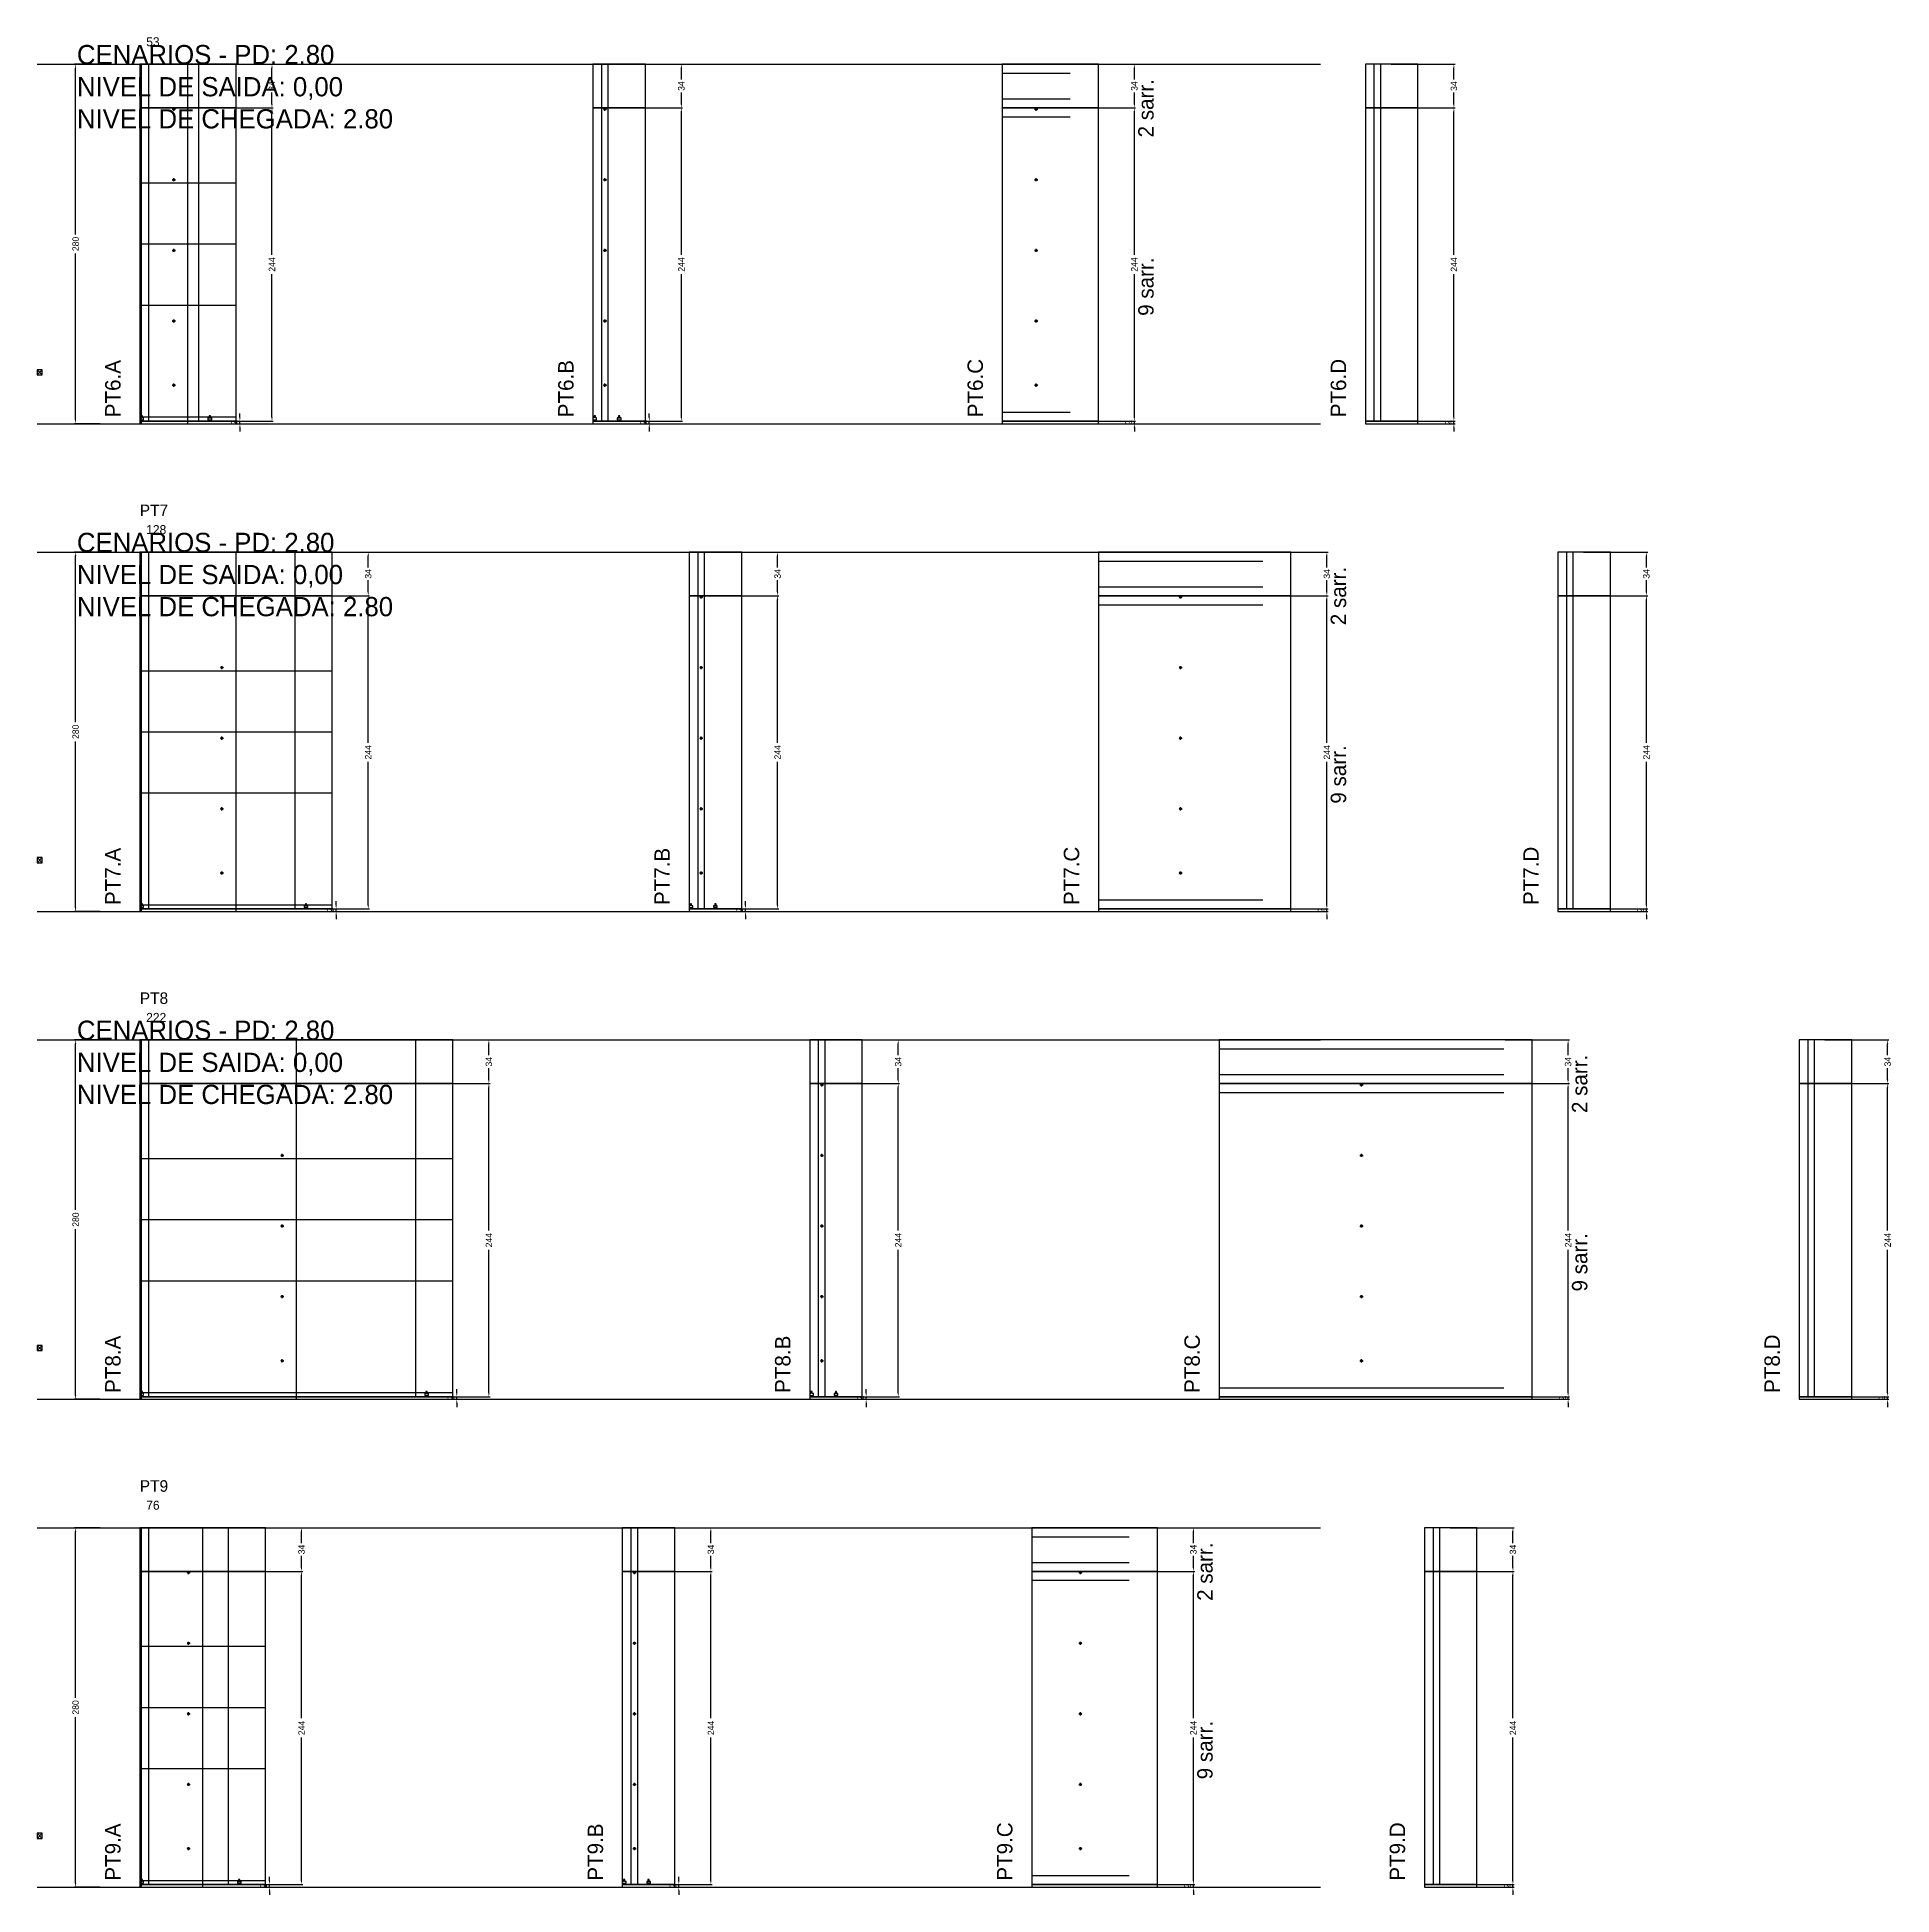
# Model space of a CAD drawing. Header units: centimetres. Extents: x -8500 to 4118, y -39526 to 295.
# Drawn here: x -7000 to -5555, y -39526 to -38079 of the extents above; entities that cross this region are included whole.
import ezdxf

# ---------------------------------------------------------------- set-up
doc = ezdxf.new("R2010")
doc.units = ezdxf.units.CM
doc.linetypes.add('DASHED', pattern=[2, -2])
for name, color, linetype in [('CHAPA', 140, 'Continuous'), ('COTA', 241, 'Continuous'), ('COTAS FURACAO', 16, 'Continuous'), ('Madeira', 30, 'Continuous'), ('MEIO_PONT', 160, 'Continuous'), ('NOMENCLATURA', 7, 'Continuous'), ('Nível', 160, 'Continuous'), ('Painéis', 200, 'Continuous'), ('Perfil Metálico', 150, 'Continuous'), ('SARR_2.2x7', 40, 'Continuous'), ('SARRAFO DE PRESSAO', 200, 'Continuous'), ('texto', 7, 'Continuous'), ('TEXTO_GERAL', 7, 'Continuous')]:
    doc.layers.add(name, color=color, linetype=linetype)
doc.dimstyles.new('PAINEL-NOVA', dxfattribs={"dimtxt": 5, "dimasz": 3, "dimexe": 1, "dimexo": 1, "dimgap": 1, "dimtad": 1, "dimcen": 2.5, "dimazin": 3, "dimtfac": 1, "dimtmove": 0, "dimatfit": 3})

# ---------------------------------------------------------------- blocks, each defined once
blk = doc.blocks.new('_CLOSEDFILLED')
at = {"color": 0, "linetype": 'BYBLOCK'}
blk.add_solid([(-1, 0.16), (0, 0), (-1, -0.16)], dxfattribs=at)
blk = doc.blocks.new('*D2601')
for p, q in [((-6951, -38100), (-6971, -38100)), ((-6970, -38232.5), (-6970, -38103)), ((-6970, -38377), (-6970, -38247.5)), ((-6951, -38380), (-6971, -38380))]:
    blk.add_line(p, q)
at = {"layer": 'Defpoints'}
for p in [(-6950, -38100), (-6970, -38380), (-6950, -38380)]:
    blk.add_point(p, dxfattribs=at)
at = {"layer": 'COTA', "xscale": 3, "yscale": 3}
for p, rotation in [((-6970, -38100), 90), ((-6970, -38380), 270)]:
    blk.add_blockref('_CLOSEDFILLED', p, dxfattribs=dict(at, rotation=rotation))
at = {"layer": 'COTA', "insert": (-6970, -38240), "char_height": 5, "attachment_point": 5, "rotation": 90}
blk.add_mtext('280', dxfattribs=at)
blk = doc.blocks.new('MULDURA')
at = {"layer": 'Paineis'}
for p, q in [((0, 0), (4, 4)), ((4, 0), (0, 4))]:
    blk.add_line(p, q, dxfattribs=at)
blk.add_lwpolyline([(0, 0), (4, 0), (4, 4), (0, 4)], close=True, dxfattribs=at)
blk = doc.blocks.new('*D2603')
for p, q in [((-6866, -38134), (-6816, -38134)), ((-6817, -38248.5), (-6817, -38137)), ((-6817, -38375), (-6817, -38263.5)), ((-6866, -38378), (-6816, -38378))]:
    blk.add_line(p, q)
at = {"layer": 'Defpoints'}
for p in [(-6867, -38134), (-6867, -38378), (-6817, -38378)]:
    blk.add_point(p, dxfattribs=at)
at = {"layer": 'COTA', "xscale": 3, "yscale": 3}
for p, rotation in [((-6817, -38134), 90), ((-6817, -38378), 270)]:
    blk.add_blockref('_CLOSEDFILLED', p, dxfattribs=dict(at, rotation=rotation))
at = {"layer": 'COTA', "insert": (-6817, -38256), "char_height": 5, "attachment_point": 5, "rotation": 90}
blk.add_mtext('244', dxfattribs=at)
blk = doc.blocks.new('*D2604')
for p, q in [((-6866, -38100), (-6816, -38100)), ((-6817, -38112), (-6817, -38103)), ((-6817, -38131), (-6817, -38122)), ((-6866, -38134), (-6816, -38134))]:
    blk.add_line(p, q)
at = {"layer": 'Defpoints'}
for p in [(-6867, -38100), (-6867, -38134), (-6817, -38134)]:
    blk.add_point(p, dxfattribs=at)
at = {"layer": 'COTA', "xscale": 3, "yscale": 3}
for p, rotation in [((-6817, -38100), 90), ((-6817, -38134), 270)]:
    blk.add_blockref('_CLOSEDFILLED', p, dxfattribs=dict(at, rotation=rotation))
at = {"layer": 'COTA', "insert": (-6817, -38117), "char_height": 5, "attachment_point": 5, "rotation": 90}
blk.add_mtext('34', dxfattribs=at)
blk = doc.blocks.new('SLIPTEE')
at = {"layer": 'Paineis'}
blk.add_lwpolyline([(0, 0), (3, 0), (3, 1.5), (2, 1.5), (2, 3), (1, 3), (1, 1.5), (0, 1.5)], close=True, dxfattribs=at)
blk = doc.blocks.new('SLIPTDD')
at = {"layer": 'Paineis'}
blk.add_line((0, 1.5), (3, 1.5), dxfattribs=at)
blk.add_lwpolyline([(0, 0), (3, 0), (3, 1.5), (2, 1.5), (2, 3), (1, 3), (1, 1.5), (0, 1.5)], close=True, dxfattribs=at)
blk = doc.blocks.new('furacao')
at = {"layer": 'COTAS FURACAO'}
for p, q in [((-1.2, 0), (1.2, 0)), ((0, -1.2), (0, 1.2))]:
    blk.add_line(p, q, dxfattribs=at)
blk.add_circle((0, 0), 0.8, dxfattribs=at)
blk = doc.blocks.new('*D2606')
for p, q in [((-6547, -38134), (-6497, -38134)), ((-6498, -38248.5), (-6498, -38137)), ((-6498, -38375), (-6498, -38263.5)), ((-6547, -38378), (-6497, -38378))]:
    blk.add_line(p, q)
at = {"layer": 'Defpoints'}
for p in [(-6548, -38134), (-6548, -38378), (-6498, -38378)]:
    blk.add_point(p, dxfattribs=at)
at = {"layer": 'COTA', "xscale": 3, "yscale": 3}
for p, rotation in [((-6498, -38134), 90), ((-6498, -38378), 270)]:
    blk.add_blockref('_CLOSEDFILLED', p, dxfattribs=dict(at, rotation=rotation))
at = {"layer": 'COTA', "insert": (-6498, -38256), "char_height": 5, "attachment_point": 5, "rotation": 90}
blk.add_mtext('244', dxfattribs=at)
blk = doc.blocks.new('*D2607')
for p, q in [((-6547, -38100), (-6497, -38100)), ((-6498, -38112), (-6498, -38103)), ((-6498, -38131), (-6498, -38122)), ((-6547, -38134), (-6497, -38134))]:
    blk.add_line(p, q)
at = {"layer": 'Defpoints'}
for p in [(-6548, -38100), (-6548, -38134), (-6498, -38134)]:
    blk.add_point(p, dxfattribs=at)
at = {"layer": 'COTA', "xscale": 3, "yscale": 3}
for p, rotation in [((-6498, -38100), 90), ((-6498, -38134), 270)]:
    blk.add_blockref('_CLOSEDFILLED', p, dxfattribs=dict(at, rotation=rotation))
at = {"layer": 'COTA', "insert": (-6498, -38117), "char_height": 5, "attachment_point": 5, "rotation": 90}
blk.add_mtext('34', dxfattribs=at)
blk = doc.blocks.new('*D2609')
for p, q in [((-6194, -38134), (-6144, -38134)), ((-6145, -38248.5), (-6145, -38137)), ((-6145, -38375), (-6145, -38263.5)), ((-6194, -38378), (-6144, -38378))]:
    blk.add_line(p, q)
at = {"layer": 'Defpoints'}
for p in [(-6195, -38134), (-6195, -38378), (-6145, -38378)]:
    blk.add_point(p, dxfattribs=at)
at = {"layer": 'COTA', "xscale": 3, "yscale": 3}
for p, rotation in [((-6145, -38134), 90), ((-6145, -38378), 270)]:
    blk.add_blockref('_CLOSEDFILLED', p, dxfattribs=dict(at, rotation=rotation))
at = {"layer": 'COTA', "insert": (-6145, -38256), "char_height": 5, "attachment_point": 5, "rotation": 90}
blk.add_mtext('244', dxfattribs=at)
blk = doc.blocks.new('*D2610')
for p, q in [((-6194, -38100), (-6144, -38100)), ((-6145, -38112), (-6145, -38103)), ((-6145, -38131), (-6145, -38122)), ((-6194, -38134), (-6144, -38134))]:
    blk.add_line(p, q)
at = {"layer": 'Defpoints'}
for p in [(-6195, -38100), (-6195, -38134), (-6145, -38134)]:
    blk.add_point(p, dxfattribs=at)
at = {"layer": 'COTA', "xscale": 3, "yscale": 3}
for p, rotation in [((-6145, -38100), 90), ((-6145, -38134), 270)]:
    blk.add_blockref('_CLOSEDFILLED', p, dxfattribs=dict(at, rotation=rotation))
at = {"layer": 'COTA', "insert": (-6145, -38117), "char_height": 5, "attachment_point": 5, "rotation": 90}
blk.add_mtext('34', dxfattribs=at)
blk = doc.blocks.new('*D2612')
for p, q in [((-5945, -38134), (-5895, -38134)), ((-5896, -38248.5), (-5896, -38137)), ((-5896, -38375), (-5896, -38263.5)), ((-5945, -38378), (-5895, -38378))]:
    blk.add_line(p, q)
at = {"layer": 'Defpoints'}
for p in [(-5946, -38134), (-5946, -38378), (-5896, -38378)]:
    blk.add_point(p, dxfattribs=at)
at = {"layer": 'COTA', "xscale": 3, "yscale": 3}
for p, rotation in [((-5896, -38134), 90), ((-5896, -38378), 270)]:
    blk.add_blockref('_CLOSEDFILLED', p, dxfattribs=dict(at, rotation=rotation))
at = {"layer": 'COTA', "insert": (-5896, -38256), "char_height": 5, "attachment_point": 5, "rotation": 90}
blk.add_mtext('244', dxfattribs=at)
blk = doc.blocks.new('*D2613')
for p, q in [((-5945, -38100), (-5895, -38100)), ((-5896, -38112), (-5896, -38103)), ((-5896, -38131), (-5896, -38122)), ((-5945, -38134), (-5895, -38134))]:
    blk.add_line(p, q)
at = {"layer": 'Defpoints'}
for p in [(-5946, -38100), (-5946, -38134), (-5896, -38134)]:
    blk.add_point(p, dxfattribs=at)
at = {"layer": 'COTA', "xscale": 3, "yscale": 3}
for p, rotation in [((-5896, -38100), 90), ((-5896, -38134), 270)]:
    blk.add_blockref('_CLOSEDFILLED', p, dxfattribs=dict(at, rotation=rotation))
at = {"layer": 'COTA', "insert": (-5896, -38117), "char_height": 5, "attachment_point": 5, "rotation": 90}
blk.add_mtext('34', dxfattribs=at)
blk = doc.blocks.new('*D2627')
for p, q in [((-6951, -38480), (-6971, -38480)), ((-6970, -38612.5), (-6970, -38483)), ((-6970, -38757), (-6970, -38627.5)), ((-6951, -38760), (-6971, -38760))]:
    blk.add_line(p, q)
at = {"layer": 'Defpoints'}
for p in [(-6950, -38480), (-6970, -38760), (-6950, -38760)]:
    blk.add_point(p, dxfattribs=at)
at = {"layer": 'COTA', "xscale": 3, "yscale": 3}
for p, rotation in [((-6970, -38480), 90), ((-6970, -38760), 270)]:
    blk.add_blockref('_CLOSEDFILLED', p, dxfattribs=dict(at, rotation=rotation))
at = {"layer": 'COTA', "insert": (-6970, -38620), "char_height": 5, "attachment_point": 5, "rotation": 90}
blk.add_mtext('280', dxfattribs=at)
blk = doc.blocks.new('*D2629')
for p, q in [((-6791, -38514), (-6741, -38514)), ((-6742, -38628.5), (-6742, -38517)), ((-6742, -38755), (-6742, -38643.5)), ((-6791, -38758), (-6741, -38758))]:
    blk.add_line(p, q)
at = {"layer": 'Defpoints'}
for p in [(-6792, -38514), (-6792, -38758), (-6742, -38758)]:
    blk.add_point(p, dxfattribs=at)
at = {"layer": 'COTA', "xscale": 3, "yscale": 3}
for p, rotation in [((-6742, -38514), 90), ((-6742, -38758), 270)]:
    blk.add_blockref('_CLOSEDFILLED', p, dxfattribs=dict(at, rotation=rotation))
at = {"layer": 'COTA', "insert": (-6742, -38636), "char_height": 5, "attachment_point": 5, "rotation": 90}
blk.add_mtext('244', dxfattribs=at)
blk = doc.blocks.new('*D2630')
for p, q in [((-6791, -38480), (-6741, -38480)), ((-6742, -38492), (-6742, -38483)), ((-6742, -38511), (-6742, -38502)), ((-6791, -38514), (-6741, -38514))]:
    blk.add_line(p, q)
at = {"layer": 'Defpoints'}
for p in [(-6792, -38480), (-6792, -38514), (-6742, -38514)]:
    blk.add_point(p, dxfattribs=at)
at = {"layer": 'COTA', "xscale": 3, "yscale": 3}
for p, rotation in [((-6742, -38480), 90), ((-6742, -38514), 270)]:
    blk.add_blockref('_CLOSEDFILLED', p, dxfattribs=dict(at, rotation=rotation))
at = {"layer": 'COTA', "insert": (-6742, -38497), "char_height": 5, "attachment_point": 5, "rotation": 90}
blk.add_mtext('34', dxfattribs=at)
blk = doc.blocks.new('*D2632')
for p, q in [((-6472, -38514), (-6422, -38514)), ((-6423, -38628.5), (-6423, -38517)), ((-6423, -38755), (-6423, -38643.5)), ((-6472, -38758), (-6422, -38758))]:
    blk.add_line(p, q)
at = {"layer": 'Defpoints'}
for p in [(-6473, -38514), (-6473, -38758), (-6423, -38758)]:
    blk.add_point(p, dxfattribs=at)
at = {"layer": 'COTA', "xscale": 3, "yscale": 3}
for p, rotation in [((-6423, -38514), 90), ((-6423, -38758), 270)]:
    blk.add_blockref('_CLOSEDFILLED', p, dxfattribs=dict(at, rotation=rotation))
at = {"layer": 'COTA', "insert": (-6423, -38636), "char_height": 5, "attachment_point": 5, "rotation": 90}
blk.add_mtext('244', dxfattribs=at)
blk = doc.blocks.new('*D2633')
for p, q in [((-6472, -38480), (-6422, -38480)), ((-6423, -38492), (-6423, -38483)), ((-6423, -38511), (-6423, -38502)), ((-6472, -38514), (-6422, -38514))]:
    blk.add_line(p, q)
at = {"layer": 'Defpoints'}
for p in [(-6473, -38480), (-6473, -38514), (-6423, -38514)]:
    blk.add_point(p, dxfattribs=at)
at = {"layer": 'COTA', "xscale": 3, "yscale": 3}
for p, rotation in [((-6423, -38480), 90), ((-6423, -38514), 270)]:
    blk.add_blockref('_CLOSEDFILLED', p, dxfattribs=dict(at, rotation=rotation))
at = {"layer": 'COTA', "insert": (-6423, -38497), "char_height": 5, "attachment_point": 5, "rotation": 90}
blk.add_mtext('34', dxfattribs=at)
blk = doc.blocks.new('*D2635')
for p, q in [((-6044, -38514), (-5994, -38514)), ((-5995, -38628.5), (-5995, -38517)), ((-5995, -38755), (-5995, -38643.5)), ((-6044, -38758), (-5994, -38758))]:
    blk.add_line(p, q)
at = {"layer": 'Defpoints'}
for p in [(-6045, -38514), (-6045, -38758), (-5995, -38758)]:
    blk.add_point(p, dxfattribs=at)
at = {"layer": 'COTA', "xscale": 3, "yscale": 3}
for p, rotation in [((-5995, -38514), 90), ((-5995, -38758), 270)]:
    blk.add_blockref('_CLOSEDFILLED', p, dxfattribs=dict(at, rotation=rotation))
at = {"layer": 'COTA', "insert": (-5995, -38636), "char_height": 5, "attachment_point": 5, "rotation": 90}
blk.add_mtext('244', dxfattribs=at)
blk = doc.blocks.new('*D2636')
for p, q in [((-6044, -38480), (-5994, -38480)), ((-5995, -38492), (-5995, -38483)), ((-5995, -38511), (-5995, -38502)), ((-6044, -38514), (-5994, -38514))]:
    blk.add_line(p, q)
at = {"layer": 'Defpoints'}
for p in [(-6045, -38480), (-6045, -38514), (-5995, -38514)]:
    blk.add_point(p, dxfattribs=at)
at = {"layer": 'COTA', "xscale": 3, "yscale": 3}
for p, rotation in [((-5995, -38480), 90), ((-5995, -38514), 270)]:
    blk.add_blockref('_CLOSEDFILLED', p, dxfattribs=dict(at, rotation=rotation))
at = {"layer": 'COTA', "insert": (-5995, -38497), "char_height": 5, "attachment_point": 5, "rotation": 90}
blk.add_mtext('34', dxfattribs=at)
blk = doc.blocks.new('*D2638')
for p, q in [((-5795, -38514), (-5745, -38514)), ((-5746, -38628.5), (-5746, -38517)), ((-5746, -38755), (-5746, -38643.5)), ((-5795, -38758), (-5745, -38758))]:
    blk.add_line(p, q)
at = {"layer": 'Defpoints'}
for p in [(-5796, -38514), (-5796, -38758), (-5746, -38758)]:
    blk.add_point(p, dxfattribs=at)
at = {"layer": 'COTA', "xscale": 3, "yscale": 3}
for p, rotation in [((-5746, -38514), 90), ((-5746, -38758), 270)]:
    blk.add_blockref('_CLOSEDFILLED', p, dxfattribs=dict(at, rotation=rotation))
at = {"layer": 'COTA', "insert": (-5746, -38636), "char_height": 5, "attachment_point": 5, "rotation": 90}
blk.add_mtext('244', dxfattribs=at)
blk = doc.blocks.new('*D2639')
for p, q in [((-5795, -38480), (-5745, -38480)), ((-5746, -38492), (-5746, -38483)), ((-5746, -38511), (-5746, -38502)), ((-5795, -38514), (-5745, -38514))]:
    blk.add_line(p, q)
at = {"layer": 'Defpoints'}
for p in [(-5796, -38480), (-5796, -38514), (-5746, -38514)]:
    blk.add_point(p, dxfattribs=at)
at = {"layer": 'COTA', "xscale": 3, "yscale": 3}
for p, rotation in [((-5746, -38480), 90), ((-5746, -38514), 270)]:
    blk.add_blockref('_CLOSEDFILLED', p, dxfattribs=dict(at, rotation=rotation))
at = {"layer": 'COTA', "insert": (-5746, -38497), "char_height": 5, "attachment_point": 5, "rotation": 90}
blk.add_mtext('34', dxfattribs=at)
blk = doc.blocks.new('*D2653')
for p, q in [((-6951, -38860), (-6971, -38860)), ((-6970, -38992.5), (-6970, -38863)), ((-6970, -39137), (-6970, -39007.5)), ((-6951, -39140), (-6971, -39140))]:
    blk.add_line(p, q)
at = {"layer": 'Defpoints'}
for p in [(-6950, -38860), (-6970, -39140), (-6950, -39140)]:
    blk.add_point(p, dxfattribs=at)
at = {"layer": 'COTA', "xscale": 3, "yscale": 3}
for p, rotation in [((-6970, -38860), 90), ((-6970, -39140), 270)]:
    blk.add_blockref('_CLOSEDFILLED', p, dxfattribs=dict(at, rotation=rotation))
at = {"layer": 'COTA', "insert": (-6970, -39000), "char_height": 5, "attachment_point": 5, "rotation": 90}
blk.add_mtext('280', dxfattribs=at)
blk = doc.blocks.new('*D2655')
for p, q in [((-6697, -38894), (-6647, -38894)), ((-6648, -39008.5), (-6648, -38897)), ((-6648, -39135), (-6648, -39023.5)), ((-6697, -39138), (-6647, -39138))]:
    blk.add_line(p, q)
at = {"layer": 'Defpoints'}
for p in [(-6698, -38894), (-6698, -39138), (-6648, -39138)]:
    blk.add_point(p, dxfattribs=at)
at = {"layer": 'COTA', "xscale": 3, "yscale": 3}
for p, rotation in [((-6648, -38894), 90), ((-6648, -39138), 270)]:
    blk.add_blockref('_CLOSEDFILLED', p, dxfattribs=dict(at, rotation=rotation))
at = {"layer": 'COTA', "insert": (-6648, -39016), "char_height": 5, "attachment_point": 5, "rotation": 90}
blk.add_mtext('244', dxfattribs=at)
blk = doc.blocks.new('*D2656')
for p, q in [((-6697, -38860), (-6647, -38860)), ((-6648, -38872), (-6648, -38863)), ((-6648, -38891), (-6648, -38882)), ((-6697, -38894), (-6647, -38894))]:
    blk.add_line(p, q)
at = {"layer": 'Defpoints'}
for p in [(-6698, -38860), (-6698, -38894), (-6648, -38894)]:
    blk.add_point(p, dxfattribs=at)
at = {"layer": 'COTA', "xscale": 3, "yscale": 3}
for p, rotation in [((-6648, -38860), 90), ((-6648, -38894), 270)]:
    blk.add_blockref('_CLOSEDFILLED', p, dxfattribs=dict(at, rotation=rotation))
at = {"layer": 'COTA', "insert": (-6648, -38877), "char_height": 5, "attachment_point": 5, "rotation": 90}
blk.add_mtext('34', dxfattribs=at)
blk = doc.blocks.new('*D2658')
for p, q in [((-6378, -38894), (-6328, -38894)), ((-6329, -39008.5), (-6329, -38897)), ((-6329, -39135), (-6329, -39023.5)), ((-6378, -39138), (-6328, -39138))]:
    blk.add_line(p, q)
at = {"layer": 'Defpoints'}
for p in [(-6379, -38894), (-6379, -39138), (-6329, -39138)]:
    blk.add_point(p, dxfattribs=at)
at = {"layer": 'COTA', "xscale": 3, "yscale": 3}
for p, rotation in [((-6329, -38894), 90), ((-6329, -39138), 270)]:
    blk.add_blockref('_CLOSEDFILLED', p, dxfattribs=dict(at, rotation=rotation))
at = {"layer": 'COTA', "insert": (-6329, -39016), "char_height": 5, "attachment_point": 5, "rotation": 90}
blk.add_mtext('244', dxfattribs=at)
blk = doc.blocks.new('*D2659')
for p, q in [((-6378, -38860), (-6328, -38860)), ((-6329, -38872), (-6329, -38863)), ((-6329, -38891), (-6329, -38882)), ((-6378, -38894), (-6328, -38894))]:
    blk.add_line(p, q)
at = {"layer": 'Defpoints'}
for p in [(-6379, -38860), (-6379, -38894), (-6329, -38894)]:
    blk.add_point(p, dxfattribs=at)
at = {"layer": 'COTA', "xscale": 3, "yscale": 3}
for p, rotation in [((-6329, -38860), 90), ((-6329, -38894), 270)]:
    blk.add_blockref('_CLOSEDFILLED', p, dxfattribs=dict(at, rotation=rotation))
at = {"layer": 'COTA', "insert": (-6329, -38877), "char_height": 5, "attachment_point": 5, "rotation": 90}
blk.add_mtext('34', dxfattribs=at)
blk = doc.blocks.new('*D2661')
for p, q in [((-5856, -38894), (-5806, -38894)), ((-5807, -39008.5), (-5807, -38897)), ((-5807, -39135), (-5807, -39023.5)), ((-5856, -39138), (-5806, -39138))]:
    blk.add_line(p, q)
at = {"layer": 'Defpoints'}
for p in [(-5857, -38894), (-5857, -39138), (-5807, -39138)]:
    blk.add_point(p, dxfattribs=at)
at = {"layer": 'COTA', "xscale": 3, "yscale": 3}
for p, rotation in [((-5807, -38894), 90), ((-5807, -39138), 270)]:
    blk.add_blockref('_CLOSEDFILLED', p, dxfattribs=dict(at, rotation=rotation))
at = {"layer": 'COTA', "insert": (-5807, -39016), "char_height": 5, "attachment_point": 5, "rotation": 90}
blk.add_mtext('244', dxfattribs=at)
blk = doc.blocks.new('*D2662')
for p, q in [((-5856, -38860), (-5806, -38860)), ((-5807, -38872), (-5807, -38863)), ((-5807, -38891), (-5807, -38882)), ((-5856, -38894), (-5806, -38894))]:
    blk.add_line(p, q)
at = {"layer": 'Defpoints'}
for p in [(-5857, -38860), (-5857, -38894), (-5807, -38894)]:
    blk.add_point(p, dxfattribs=at)
at = {"layer": 'COTA', "xscale": 3, "yscale": 3}
for p, rotation in [((-5807, -38860), 90), ((-5807, -38894), 270)]:
    blk.add_blockref('_CLOSEDFILLED', p, dxfattribs=dict(at, rotation=rotation))
at = {"layer": 'COTA', "insert": (-5807, -38877), "char_height": 5, "attachment_point": 5, "rotation": 90}
blk.add_mtext('34', dxfattribs=at)
blk = doc.blocks.new('*D2664')
for p, q in [((-5607, -38894), (-5557, -38894)), ((-5558, -39008.5), (-5558, -38897)), ((-5558, -39135), (-5558, -39023.5)), ((-5607, -39138), (-5557, -39138))]:
    blk.add_line(p, q)
at = {"layer": 'Defpoints'}
for p in [(-5608, -38894), (-5608, -39138), (-5558, -39138)]:
    blk.add_point(p, dxfattribs=at)
at = {"layer": 'COTA', "xscale": 3, "yscale": 3}
for p, rotation in [((-5558, -38894), 90), ((-5558, -39138), 270)]:
    blk.add_blockref('_CLOSEDFILLED', p, dxfattribs=dict(at, rotation=rotation))
at = {"layer": 'COTA', "insert": (-5558, -39016), "char_height": 5, "attachment_point": 5, "rotation": 90}
blk.add_mtext('244', dxfattribs=at)
blk = doc.blocks.new('*D2665')
for p, q in [((-5607, -38860), (-5557, -38860)), ((-5558, -38872), (-5558, -38863)), ((-5558, -38891), (-5558, -38882)), ((-5607, -38894), (-5557, -38894))]:
    blk.add_line(p, q)
at = {"layer": 'Defpoints'}
for p in [(-5608, -38860), (-5608, -38894), (-5558, -38894)]:
    blk.add_point(p, dxfattribs=at)
at = {"layer": 'COTA', "xscale": 3, "yscale": 3}
for p, rotation in [((-5558, -38860), 90), ((-5558, -38894), 270)]:
    blk.add_blockref('_CLOSEDFILLED', p, dxfattribs=dict(at, rotation=rotation))
at = {"layer": 'COTA', "insert": (-5558, -38877), "char_height": 5, "attachment_point": 5, "rotation": 90}
blk.add_mtext('34', dxfattribs=at)
blk = doc.blocks.new('*D2679')
for p, q in [((-6951, -39240), (-6971, -39240)), ((-6970, -39372.5), (-6970, -39243)), ((-6970, -39517), (-6970, -39387.5)), ((-6951, -39520), (-6971, -39520))]:
    blk.add_line(p, q)
at = {"layer": 'Defpoints'}
for p in [(-6950, -39240), (-6970, -39520), (-6950, -39520)]:
    blk.add_point(p, dxfattribs=at)
at = {"layer": 'COTA', "xscale": 3, "yscale": 3}
for p, rotation in [((-6970, -39240), 90), ((-6970, -39520), 270)]:
    blk.add_blockref('_CLOSEDFILLED', p, dxfattribs=dict(at, rotation=rotation))
at = {"layer": 'COTA', "insert": (-6970, -39380), "char_height": 5, "attachment_point": 5, "rotation": 90}
blk.add_mtext('280', dxfattribs=at)
blk = doc.blocks.new('*D2681')
for p, q in [((-6843, -39274), (-6793, -39274)), ((-6794, -39388.5), (-6794, -39277)), ((-6794, -39515), (-6794, -39403.5)), ((-6843, -39518), (-6793, -39518))]:
    blk.add_line(p, q)
at = {"layer": 'Defpoints'}
for p in [(-6844, -39274), (-6844, -39518), (-6794, -39518)]:
    blk.add_point(p, dxfattribs=at)
at = {"layer": 'COTA', "xscale": 3, "yscale": 3}
for p, rotation in [((-6794, -39274), 90), ((-6794, -39518), 270)]:
    blk.add_blockref('_CLOSEDFILLED', p, dxfattribs=dict(at, rotation=rotation))
at = {"layer": 'COTA', "insert": (-6794, -39396), "char_height": 5, "attachment_point": 5, "rotation": 90}
blk.add_mtext('244', dxfattribs=at)
blk = doc.blocks.new('*D2682')
for p, q in [((-6843, -39240), (-6793, -39240)), ((-6794, -39252), (-6794, -39243)), ((-6843, -39274), (-6793, -39274)), ((-6794, -39271), (-6794, -39262))]:
    blk.add_line(p, q)
at = {"layer": 'Defpoints'}
for p in [(-6844, -39240), (-6844, -39274), (-6794, -39274)]:
    blk.add_point(p, dxfattribs=at)
at = {"layer": 'COTA', "xscale": 3, "yscale": 3}
for p, rotation in [((-6794, -39240), 90), ((-6794, -39274), 270)]:
    blk.add_blockref('_CLOSEDFILLED', p, dxfattribs=dict(at, rotation=rotation))
at = {"layer": 'COTA', "insert": (-6794, -39257), "char_height": 5, "attachment_point": 5, "rotation": 90}
blk.add_mtext('34', dxfattribs=at)
blk = doc.blocks.new('*D2684')
for p, q in [((-6524, -39274), (-6474, -39274)), ((-6475, -39388.5), (-6475, -39277)), ((-6475, -39515), (-6475, -39403.5)), ((-6524, -39518), (-6474, -39518))]:
    blk.add_line(p, q)
at = {"layer": 'Defpoints'}
for p in [(-6525, -39274), (-6525, -39518), (-6475, -39518)]:
    blk.add_point(p, dxfattribs=at)
at = {"layer": 'COTA', "xscale": 3, "yscale": 3}
for p, rotation in [((-6475, -39274), 90), ((-6475, -39518), 270)]:
    blk.add_blockref('_CLOSEDFILLED', p, dxfattribs=dict(at, rotation=rotation))
at = {"layer": 'COTA', "insert": (-6475, -39396), "char_height": 5, "attachment_point": 5, "rotation": 90}
blk.add_mtext('244', dxfattribs=at)
blk = doc.blocks.new('*D2685')
for p, q in [((-6524, -39240), (-6474, -39240)), ((-6475, -39252), (-6475, -39243)), ((-6524, -39274), (-6474, -39274)), ((-6475, -39271), (-6475, -39262))]:
    blk.add_line(p, q)
at = {"layer": 'Defpoints'}
for p in [(-6525, -39240), (-6525, -39274), (-6475, -39274)]:
    blk.add_point(p, dxfattribs=at)
at = {"layer": 'COTA', "xscale": 3, "yscale": 3}
for p, rotation in [((-6475, -39240), 90), ((-6475, -39274), 270)]:
    blk.add_blockref('_CLOSEDFILLED', p, dxfattribs=dict(at, rotation=rotation))
at = {"layer": 'COTA', "insert": (-6475, -39257), "char_height": 5, "attachment_point": 5, "rotation": 90}
blk.add_mtext('34', dxfattribs=at)
blk = doc.blocks.new('*D2687')
for p, q in [((-6148, -39274), (-6098, -39274)), ((-6099, -39388.5), (-6099, -39277)), ((-6099, -39515), (-6099, -39403.5)), ((-6148, -39518), (-6098, -39518))]:
    blk.add_line(p, q)
at = {"layer": 'Defpoints'}
for p in [(-6149, -39274), (-6149, -39518), (-6099, -39518)]:
    blk.add_point(p, dxfattribs=at)
at = {"layer": 'COTA', "xscale": 3, "yscale": 3}
for p, rotation in [((-6099, -39274), 90), ((-6099, -39518), 270)]:
    blk.add_blockref('_CLOSEDFILLED', p, dxfattribs=dict(at, rotation=rotation))
at = {"layer": 'COTA', "insert": (-6099, -39396), "char_height": 5, "attachment_point": 5, "rotation": 90}
blk.add_mtext('244', dxfattribs=at)
blk = doc.blocks.new('*D2688')
for p, q in [((-6148, -39240), (-6098, -39240)), ((-6099, -39252), (-6099, -39243)), ((-6148, -39274), (-6098, -39274)), ((-6099, -39271), (-6099, -39262))]:
    blk.add_line(p, q)
at = {"layer": 'Defpoints'}
for p in [(-6149, -39240), (-6149, -39274), (-6099, -39274)]:
    blk.add_point(p, dxfattribs=at)
at = {"layer": 'COTA', "xscale": 3, "yscale": 3}
for p, rotation in [((-6099, -39240), 90), ((-6099, -39274), 270)]:
    blk.add_blockref('_CLOSEDFILLED', p, dxfattribs=dict(at, rotation=rotation))
at = {"layer": 'COTA', "insert": (-6099, -39257), "char_height": 5, "attachment_point": 5, "rotation": 90}
blk.add_mtext('34', dxfattribs=at)
blk = doc.blocks.new('*D2690')
for p, q in [((-5899, -39274), (-5849, -39274)), ((-5850, -39388.5), (-5850, -39277)), ((-5850, -39515), (-5850, -39403.5)), ((-5899, -39518), (-5849, -39518))]:
    blk.add_line(p, q)
at = {"layer": 'Defpoints'}
for p in [(-5900, -39274), (-5900, -39518), (-5850, -39518)]:
    blk.add_point(p, dxfattribs=at)
at = {"layer": 'COTA', "xscale": 3, "yscale": 3}
for p, rotation in [((-5850, -39274), 90), ((-5850, -39518), 270)]:
    blk.add_blockref('_CLOSEDFILLED', p, dxfattribs=dict(at, rotation=rotation))
at = {"layer": 'COTA', "insert": (-5850, -39396), "char_height": 5, "attachment_point": 5, "rotation": 90}
blk.add_mtext('244', dxfattribs=at)
blk = doc.blocks.new('*D2691')
for p, q in [((-5899, -39240), (-5849, -39240)), ((-5850, -39252), (-5850, -39243)), ((-5899, -39274), (-5849, -39274)), ((-5850, -39271), (-5850, -39262))]:
    blk.add_line(p, q)
at = {"layer": 'Defpoints'}
for p in [(-5900, -39240), (-5900, -39274), (-5850, -39274)]:
    blk.add_point(p, dxfattribs=at)
at = {"layer": 'COTA', "xscale": 3, "yscale": 3}
for p, rotation in [((-5850, -39240), 90), ((-5850, -39274), 270)]:
    blk.add_blockref('_CLOSEDFILLED', p, dxfattribs=dict(at, rotation=rotation))
at = {"layer": 'COTA', "insert": (-5850, -39257), "char_height": 5, "attachment_point": 5, "rotation": 90}
blk.add_mtext('34', dxfattribs=at)

msp = doc.modelspace()

# ---------------------------------------------------------------- linework, layer by layer
at = {"layer": 'CHAPA'}
for points in [[(-6920, -38380), (-6918.8, -38380), (-6918.8, -38100), (-6920, -38100)], [(-6920, -38760), (-6918.8, -38760), (-6918.8, -38480), (-6920, -38480)], [(-6920, -39140), (-6918.8, -39140), (-6918.8, -38860), (-6920, -38860)], [(-6920, -39520), (-6918.8, -39520), (-6918.8, -39240), (-6920, -39240)]]:
    msp.add_lwpolyline(points, close=True, dxfattribs=at)
at = {"layer": 'Madeira'}
for points in [[(-6920, -38192.4), (-6845, -38192.4)], [(-6920, -38287.6), (-6845, -38287.6)], [(-6920, -38572.4), (-6770, -38572.4)], [(-6920, -38667.6), (-6770, -38667.6)], [(-6920, -38952.4), (-6676, -38952.4)], [(-6920, -39047.6), (-6676, -39047.6)], [(-6920, -39332.4), (-6822, -39332.4)], [(-6920, -39427.6), (-6822, -39427.6)]]:
    msp.add_lwpolyline(points, dxfattribs=at)
at = {"layer": 'MEIO_PONT'}
for points in [[(-6920, -38240), (-6845, -38240)], [(-6920, -38620), (-6770, -38620)], [(-6920, -39000), (-6676, -39000)], [(-6920, -39380), (-6822, -39380)]]:
    msp.add_lwpolyline(points, dxfattribs=at)
at = {"layer": 'Nível', "linetype": 'DASHED'}
for points in [[(-7000, -38100), (-6000, -38100)], [(-7000, -38380), (-6000, -38380)], [(-7000, -38480), (-6000, -38480)], [(-7000, -38760), (-6000, -38760)], [(-7000, -38860), (-6000, -38860)], [(-7000, -39140), (-6000, -39140)], [(-7000, -39240), (-6000, -39240)], [(-7000, -39520), (-6000, -39520)]]:
    msp.add_lwpolyline(points, dxfattribs=at)
at = {"layer": 'Painéis'}
for points in [[(-6920, -38134), (-6845, -38134), (-6845, -38100), (-6920, -38100)], [(-6920, -38380), (-6845, -38380), (-6845, -38100), (-6920, -38100)], [(-6567, -38134), (-6526, -38134), (-6526, -38100), (-6567, -38100)], [(-6248, -38134), (-6173, -38134), (-6173, -38100), (-6248, -38100)], [(-5965, -38134), (-5924, -38134), (-5924, -38100), (-5965, -38100)], [(-6920, -38378), (-6845, -38378), (-6845, -38134), (-6920, -38134)], [(-6567, -38378), (-6526, -38378), (-6526, -38134), (-6567, -38134)], [(-6248, -38378), (-6173, -38378), (-6173, -38134), (-6248, -38134)], [(-5965, -38378), (-5924, -38378), (-5924, -38134), (-5965, -38134)], [(-6920, -38380), (-6845, -38380), (-6845, -38378), (-6920, -38378)], [(-6567, -38380), (-6526, -38380), (-6526, -38378), (-6567, -38378)], [(-6248, -38380), (-6173, -38380), (-6173, -38378), (-6248, -38378)], [(-5965, -38380), (-5924, -38380), (-5924, -38378), (-5965, -38378)], [(-6920, -38514), (-6770, -38514), (-6770, -38480), (-6920, -38480)], [(-6920, -38760), (-6770, -38760), (-6770, -38480), (-6920, -38480)], [(-6492, -38514), (-6451, -38514), (-6451, -38480), (-6492, -38480)], [(-6173, -38514), (-6023, -38514), (-6023, -38480), (-6173, -38480)], [(-5815, -38514), (-5774, -38514), (-5774, -38480), (-5815, -38480)], [(-6920, -38758), (-6770, -38758), (-6770, -38514), (-6920, -38514)], [(-6492, -38758), (-6451, -38758), (-6451, -38514), (-6492, -38514)], [(-6173, -38758), (-6023, -38758), (-6023, -38514), (-6173, -38514)], [(-5815, -38758), (-5774, -38758), (-5774, -38514), (-5815, -38514)], [(-6920, -38760), (-6770, -38760), (-6770, -38758), (-6920, -38758)], [(-6492, -38760), (-6451, -38760), (-6451, -38758), (-6492, -38758)], [(-6173, -38760), (-6023, -38760), (-6023, -38758), (-6173, -38758)], [(-5815, -38760), (-5774, -38760), (-5774, -38758), (-5815, -38758)], [(-6920, -38894), (-6676, -38894), (-6676, -38860), (-6920, -38860)], [(-6920, -39140), (-6676, -39140), (-6676, -38860), (-6920, -38860)], [(-6398, -38894), (-6357, -38894), (-6357, -38860), (-6398, -38860)], [(-6079, -38894), (-5835, -38894), (-5835, -38860), (-6079, -38860)], [(-5627, -38894), (-5586, -38894), (-5586, -38860), (-5627, -38860)], [(-6920, -39138), (-6676, -39138), (-6676, -38894), (-6920, -38894)], [(-6398, -39138), (-6357, -39138), (-6357, -38894), (-6398, -38894)], [(-6079, -39138), (-5835, -39138), (-5835, -38894), (-6079, -38894)], [(-5627, -39138), (-5586, -39138), (-5586, -38894), (-5627, -38894)], [(-6920, -39140), (-6676, -39140), (-6676, -39138), (-6920, -39138)], [(-6398, -39140), (-6357, -39140), (-6357, -39138), (-6398, -39138)], [(-6079, -39140), (-5835, -39140), (-5835, -39138), (-6079, -39138)], [(-5627, -39140), (-5586, -39140), (-5586, -39138), (-5627, -39138)], [(-6920, -39274), (-6822, -39274), (-6822, -39240), (-6920, -39240)], [(-6920, -39520), (-6822, -39520), (-6822, -39240), (-6920, -39240)], [(-6544, -39274), (-6503, -39274), (-6503, -39240), (-6544, -39240)], [(-6225, -39274), (-6127, -39274), (-6127, -39240), (-6225, -39240)], [(-5919, -39274), (-5878, -39274), (-5878, -39240), (-5919, -39240)], [(-6920, -39518), (-6822, -39518), (-6822, -39274), (-6920, -39274)], [(-6544, -39518), (-6503, -39518), (-6503, -39274), (-6544, -39274)], [(-6225, -39518), (-6127, -39518), (-6127, -39274), (-6225, -39274)], [(-5919, -39518), (-5878, -39518), (-5878, -39274), (-5919, -39274)], [(-6920, -39520), (-6822, -39520), (-6822, -39518), (-6920, -39518)], [(-6544, -39520), (-6503, -39520), (-6503, -39518), (-6544, -39518)], [(-6225, -39520), (-6127, -39520), (-6127, -39518), (-6225, -39518)], [(-5919, -39520), (-5878, -39520), (-5878, -39518), (-5919, -39518)]]:
    msp.add_lwpolyline(points, close=True, dxfattribs=at)
at = {"layer": 'Perfil Metálico'}
for p, q in [((-6882.5, -38380), (-6882.5, -38100)), ((-6845, -38760), (-6845, -38480)), ((-6798, -39140), (-6798, -38860)), ((-6871, -39520), (-6871, -39240))]:
    msp.add_line(p, q, dxfattribs=at)
at = {"layer": 'SARR_2.2x7'}
for points in [[(-6913, -38134), (-6913, -38100)], [(-6874, -38134), (-6874, -38100)], [(-6560, -38134), (-6560, -38100)], [(-6555, -38134), (-6555, -38100)], [(-5958, -38134), (-5958, -38100)], [(-5953, -38134), (-5953, -38100)], [(-6248, -38107), (-6195, -38107)], [(-6248, -38127), (-6195, -38127)], [(-6248, -38141), (-6195, -38141)], [(-6248, -38371), (-6195, -38371)], [(-6913, -38514), (-6913, -38480)], [(-6799, -38514), (-6799, -38480)], [(-6485, -38514), (-6485, -38480)], [(-6480, -38514), (-6480, -38480)], [(-6173, -38487), (-6045, -38487)], [(-5808, -38514), (-5808, -38480)], [(-5803, -38514), (-5803, -38480)], [(-6173, -38507), (-6045, -38507)], [(-6173, -38521), (-6045, -38521)], [(-6173, -38751), (-6045, -38751)], [(-6913, -38894), (-6913, -38860)], [(-6705, -38894), (-6705, -38860)], [(-6391, -38894), (-6391, -38860)], [(-6386, -38894), (-6386, -38860)], [(-6079, -38867), (-5857, -38867)], [(-5620, -38894), (-5620, -38860)], [(-5615, -38894), (-5615, -38860)], [(-6079, -38887), (-5857, -38887)], [(-6079, -38901), (-5857, -38901)], [(-6079, -39131), (-5857, -39131)], [(-6913, -39274), (-6913, -39240)], [(-6851, -39274), (-6851, -39240)], [(-6537, -39274), (-6537, -39240)], [(-6532, -39274), (-6532, -39240)], [(-5912, -39274), (-5912, -39240)], [(-5907, -39274), (-5907, -39240)], [(-6225, -39247), (-6149, -39247)], [(-6225, -39267), (-6149, -39267)], [(-6225, -39281), (-6149, -39281)], [(-6225, -39511), (-6149, -39511)]]:
    msp.add_lwpolyline(points, dxfattribs=at)
at = {"layer": 'SARR_2.2x7', "linetype": 'DASHED'}
for points in [[(-6913, -38378), (-6913, -38134)], [(-6874, -38378), (-6874, -38134)], [(-6560, -38378), (-6560, -38134)], [(-6555, -38378), (-6555, -38134)], [(-5958, -38378), (-5958, -38134)], [(-5953, -38378), (-5953, -38134)], [(-6913, -38758), (-6913, -38514)], [(-6799, -38758), (-6799, -38514)], [(-6485, -38758), (-6485, -38514)], [(-6480, -38758), (-6480, -38514)], [(-5808, -38758), (-5808, -38514)], [(-5803, -38758), (-5803, -38514)], [(-6913, -39138), (-6913, -38894)], [(-6705, -39138), (-6705, -38894)], [(-6391, -39138), (-6391, -38894)], [(-6386, -39138), (-6386, -38894)], [(-5620, -39138), (-5620, -38894)], [(-5615, -39138), (-5615, -38894)], [(-6913, -39518), (-6913, -39274)], [(-6851, -39518), (-6851, -39274)], [(-6537, -39518), (-6537, -39274)], [(-6532, -39518), (-6532, -39274)], [(-5912, -39518), (-5912, -39274)], [(-5907, -39518), (-5907, -39274)]]:
    msp.add_lwpolyline(points, dxfattribs=at)
at = {"layer": 'SARRAFO DE PRESSAO'}
for points in [[(-6920, -38380), (-6845, -38380), (-6845, -38375), (-6920, -38375)], [(-6920, -38760), (-6770, -38760), (-6770, -38755), (-6920, -38755)], [(-6920, -39140), (-6676, -39140), (-6676, -39135), (-6920, -39135)], [(-6920, -39520), (-6822, -39520), (-6822, -39515), (-6920, -39515)]]:
    msp.add_lwpolyline(points, close=True, dxfattribs=at)

# ---------------------------------------------------------------- block references
at = {"layer": 'COTA'}
for name, p in [('furacao', (-6893.5, -38135)), ('furacao', (-6557.5, -38135)), ('furacao', (-6221.5, -38135)), ('furacao', (-6893.5, -38190)), ('furacao', (-6557.5, -38190)), ('furacao', (-6221.5, -38190)), ('furacao', (-6893.5, -38245)), ('furacao', (-6557.5, -38245)), ('furacao', (-6221.5, -38245)), ('furacao', (-6893.5, -38300)), ('furacao', (-6557.5, -38300)), ('furacao', (-6221.5, -38300)), ('MULDURA', (-7000, -38342)), ('furacao', (-6893.5, -38350)), ('furacao', (-6557.5, -38350)), ('furacao', (-6221.5, -38350)), ('SLIPTEE', (-6920, -38377)), ('SLIPTDD', (-6867, -38377)), ('SLIPTEE', (-6567, -38377)), ('SLIPTDD', (-6548, -38377)), ('furacao', (-6856, -38515)), ('furacao', (-6482.5, -38515)), ('furacao', (-6109, -38515)), ('furacao', (-6856, -38570)), ('furacao', (-6482.5, -38570)), ('furacao', (-6109, -38570)), ('furacao', (-6856, -38625)), ('furacao', (-6482.5, -38625)), ('furacao', (-6109, -38625)), ('furacao', (-6856, -38680)), ('furacao', (-6482.5, -38680)), ('furacao', (-6109, -38680)), ('MULDURA', (-7000, -38722)), ('furacao', (-6856, -38730)), ('furacao', (-6482.5, -38730)), ('furacao', (-6109, -38730)), ('SLIPTEE', (-6920, -38757)), ('SLIPTDD', (-6792, -38757)), ('SLIPTEE', (-6492, -38757)), ('SLIPTDD', (-6473, -38757)), ('furacao', (-6809, -38895)), ('furacao', (-6388.5, -38895)), ('furacao', (-5968, -38895)), ('furacao', (-6809, -38950)), ('furacao', (-6388.5, -38950)), ('furacao', (-5968, -38950)), ('furacao', (-6809, -39005)), ('furacao', (-6388.5, -39005)), ('furacao', (-5968, -39005)), ('furacao', (-6809, -39060)), ('furacao', (-6388.5, -39060)), ('furacao', (-5968, -39060)), ('MULDURA', (-7000, -39102)), ('furacao', (-6809, -39110)), ('furacao', (-6388.5, -39110)), ('furacao', (-5968, -39110)), ('SLIPTEE', (-6920, -39137)), ('SLIPTDD', (-6698, -39137)), ('SLIPTEE', (-6398, -39137)), ('SLIPTDD', (-6379, -39137)), ('furacao', (-6882, -39275)), ('furacao', (-6534.5, -39275)), ('furacao', (-6187, -39275)), ('furacao', (-6882, -39330)), ('furacao', (-6534.5, -39330)), ('furacao', (-6187, -39330)), ('furacao', (-6882, -39385)), ('furacao', (-6534.5, -39385)), ('furacao', (-6187, -39385)), ('furacao', (-6882, -39440)), ('furacao', (-6534.5, -39440)), ('furacao', (-6187, -39440)), ('MULDURA', (-7000, -39482)), ('furacao', (-6882, -39490)), ('furacao', (-6534.5, -39490)), ('furacao', (-6187, -39490)), ('SLIPTEE', (-6920, -39517)), ('SLIPTDD', (-6844, -39517)), ('SLIPTEE', (-6544, -39517)), ('SLIPTDD', (-6525, -39517))]:
    msp.add_blockref(name, p, dxfattribs=at)

# ---------------------------------------------------------------- texts
at = {"layer": 'NOMENCLATURA'}
for s, p in [('CENARIOS - PD: 2.80', (-6969, -38100)), ('NIVEL DE SAIDA: 0,00', (-6969, -38125)), ('NIVEL DE CHEGADA: 2.80', (-6969, -38150)), ('CENARIOS - PD: 2.80', (-6969, -38480)), ('NIVEL DE SAIDA: 0,00', (-6969, -38505)), ('NIVEL DE CHEGADA: 2.80', (-6969, -38530)), ('CENARIOS - PD: 2.80', (-6969, -38860)), ('NIVEL DE SAIDA: 0,00', (-6969, -38885)), ('NIVEL DE CHEGADA: 2.80', (-6969, -38910))]:
    msp.add_text(s, height=15, dxfattribs=at).set_placement(p)
for s, p in [('2 sarr.', (-6130, -38157)), ('9 sarr.', (-6130, -38296)), ('PT6.A', (-6935, -38375)), ('PT6.B', (-6582, -38375)), ('PT6.C', (-6263, -38375)), ('PT6.D', (-5980, -38375)), ('2 sarr.', (-5980, -38537)), ('9 sarr.', (-5980, -38676)), ('PT7.A', (-6935, -38755)), ('PT7.B', (-6507, -38755)), ('PT7.C', (-6188, -38755)), ('PT7.D', (-5830, -38755)), ('2 sarr.', (-5792, -38917)), ('9 sarr.', (-5792, -39056)), ('PT8.A', (-6935, -39135)), ('PT8.B', (-6413, -39135)), ('PT8.C', (-6094, -39135)), ('PT8.D', (-5642, -39135)), ('2 sarr.', (-6084, -39297)), ('9 sarr.', (-6084, -39436)), ('PT9.A', (-6935, -39515)), ('PT9.B', (-6559, -39515)), ('PT9.C', (-6240, -39515)), ('PT9.D', (-5934, -39515))]:
    msp.add_text(s, height=12, rotation=90, dxfattribs=at).set_placement(p)
at = {"layer": 'texto'}
for s, p in [('53', (-6915, -38086)), ('128', (-6915, -38466)), ('222', (-6915, -38846)), ('76', (-6915, -39226))]:
    msp.add_text(s, height=7, dxfattribs=at).set_placement(p)
at = {"layer": 'TEXTO_GERAL'}
for s, p in [('PT7', (-6920, -38452)), ('PT8', (-6920, -38832)), ('PT9', (-6920, -39212))]:
    msp.add_text(s, height=9, dxfattribs=at).set_placement(p)

# ---------------------------------------------------------------- dimensions: what is measured, and where the dimension line sits
at = {"layer": 'COTA'}
for base, p1, p2, picture, middle in [((-6970, -38380), (-6950, -38380), (-6950, -38100), '*D2601', (-6970, -38240)), ((-6817, -38134), (-6867, -38134), (-6867, -38100), '*D2604', (-6817, -38117)), ((-6498, -38134), (-6548, -38134), (-6548, -38100), '*D2607', (-6498, -38117)), ((-6145, -38134), (-6195, -38134), (-6195, -38100), '*D2610', (-6145, -38117)), ((-5896, -38134), (-5946, -38134), (-5946, -38100), '*D2613', (-5896, -38117)), ((-6817, -38378), (-6867, -38378), (-6867, -38134), '*D2603', (-6817, -38256)), ((-6498, -38378), (-6548, -38378), (-6548, -38134), '*D2606', (-6498, -38256)), ((-6145, -38378), (-6195, -38378), (-6195, -38134), '*D2609', (-6145, -38256)), ((-5896, -38378), (-5946, -38378), (-5946, -38134), '*D2612', (-5896, -38256)), ((-6970, -38760), (-6950, -38760), (-6950, -38480), '*D2627', (-6970, -38620)), ((-6742, -38514), (-6792, -38514), (-6792, -38480), '*D2630', (-6742, -38497)), ((-6423, -38514), (-6473, -38514), (-6473, -38480), '*D2633', (-6423, -38497)), ((-5995, -38514), (-6045, -38514), (-6045, -38480), '*D2636', (-5995, -38497)), ((-5746, -38514), (-5796, -38514), (-5796, -38480), '*D2639', (-5746, -38497)), ((-6742, -38758), (-6792, -38758), (-6792, -38514), '*D2629', (-6742, -38636)), ((-6423, -38758), (-6473, -38758), (-6473, -38514), '*D2632', (-6423, -38636)), ((-5995, -38758), (-6045, -38758), (-6045, -38514), '*D2635', (-5995, -38636)), ((-5746, -38758), (-5796, -38758), (-5796, -38514), '*D2638', (-5746, -38636)), ((-6970, -39140), (-6950, -39140), (-6950, -38860), '*D2653', (-6970, -39000)), ((-6648, -38894), (-6698, -38894), (-6698, -38860), '*D2656', (-6648, -38877)), ((-6329, -38894), (-6379, -38894), (-6379, -38860), '*D2659', (-6329, -38877)), ((-5807, -38894), (-5857, -38894), (-5857, -38860), '*D2662', (-5807, -38877)), ((-5558, -38894), (-5608, -38894), (-5608, -38860), '*D2665', (-5558, -38877)), ((-6648, -39138), (-6698, -39138), (-6698, -38894), '*D2655', (-6648, -39016)), ((-6329, -39138), (-6379, -39138), (-6379, -38894), '*D2658', (-6329, -39016)), ((-5807, -39138), (-5857, -39138), (-5857, -38894), '*D2661', (-5807, -39016)), ((-5558, -39138), (-5608, -39138), (-5608, -38894), '*D2664', (-5558, -39016)), ((-6970, -39520), (-6950, -39520), (-6950, -39240), '*D2679', (-6970, -39380)), ((-6794, -39274), (-6844, -39274), (-6844, -39240), '*D2682', (-6794, -39257)), ((-6475, -39274), (-6525, -39274), (-6525, -39240), '*D2685', (-6475, -39257)), ((-6099, -39274), (-6149, -39274), (-6149, -39240), '*D2688', (-6099, -39257)), ((-5850, -39274), (-5900, -39274), (-5900, -39240), '*D2691', (-5850, -39257)), ((-6794, -39518), (-6844, -39518), (-6844, -39274), '*D2681', (-6794, -39396)), ((-6475, -39518), (-6525, -39518), (-6525, -39274), '*D2684', (-6475, -39396)), ((-6099, -39518), (-6149, -39518), (-6149, -39274), '*D2687', (-6099, -39396)), ((-5850, -39518), (-5900, -39518), (-5900, -39274), '*D2690', (-5850, -39396))]:
    dim = msp.add_linear_dim(base=base, p1=p1, p2=p2, angle=90, dimstyle='PAINEL-NOVA', dxfattribs=at)
    dim.commit()
    dim.dimension.update_dxf_attribs({"geometry": picture, "text_midpoint": middle})
for base, p1, p2 in [((-6842, -38380), (-6867, -38380), (-6867, -38378)), ((-6523, -38380), (-6548, -38380), (-6548, -38378)), ((-6145, -38380), (-6195, -38380), (-6195, -38378)), ((-5896, -38380), (-5946, -38380), (-5946, -38378)), ((-6767, -38760), (-6792, -38760), (-6792, -38758)), ((-6448, -38760), (-6473, -38760), (-6473, -38758)), ((-5995, -38760), (-6045, -38760), (-6045, -38758)), ((-5746, -38760), (-5796, -38760), (-5796, -38758)), ((-6673, -39140), (-6698, -39140), (-6698, -39138)), ((-6354, -39140), (-6379, -39140), (-6379, -39138)), ((-5807, -39140), (-5857, -39140), (-5857, -39138)), ((-5558, -39140), (-5608, -39140), (-5608, -39138)), ((-6819, -39520), (-6844, -39520), (-6844, -39518)), ((-6500, -39520), (-6525, -39520), (-6525, -39518)), ((-6099, -39520), (-6149, -39520), (-6149, -39518)), ((-5850, -39520), (-5900, -39520), (-5900, -39518))]:
    msp.add_linear_dim(base=base, p1=p1, p2=p2, angle=90, dimstyle='PAINEL-NOVA', dxfattribs=at).render()

doc.saveas('drawing.dxf')
